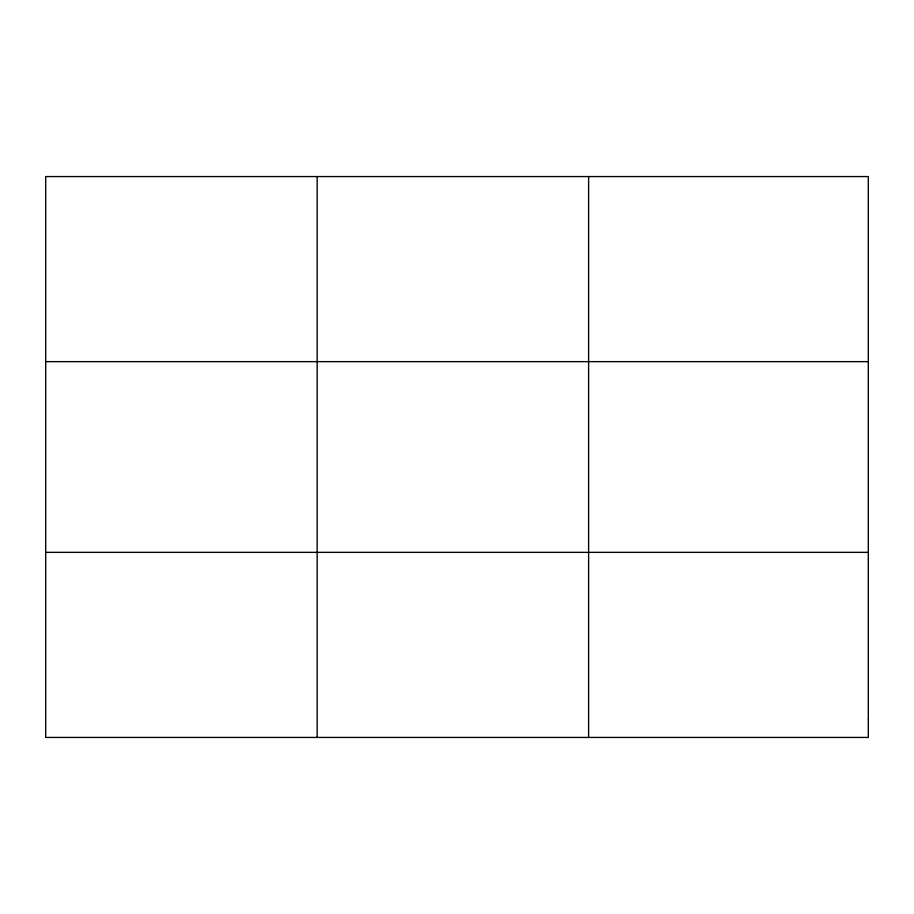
<?xml version="1.0" encoding="UTF-8"?>
<svg xmlns="http://www.w3.org/2000/svg" width="914" height="914" viewBox="0 0 914 914"><rect width="100%" height="100%" fill="white"/><g stroke="black" fill="none" stroke-linecap="round" stroke-linejoin="round"><path stroke-width="1.37" d="M317.158 176.562L317.158 737.438M588.616 176.562L588.616 737.438M45.7 361.647L868.3 361.647M45.7 552.353L868.3 552.353M868.3 718.93L868.3 737.438L45.7 737.438L45.7 176.562L868.3 176.562L868.3 718.93"/></g></svg>
